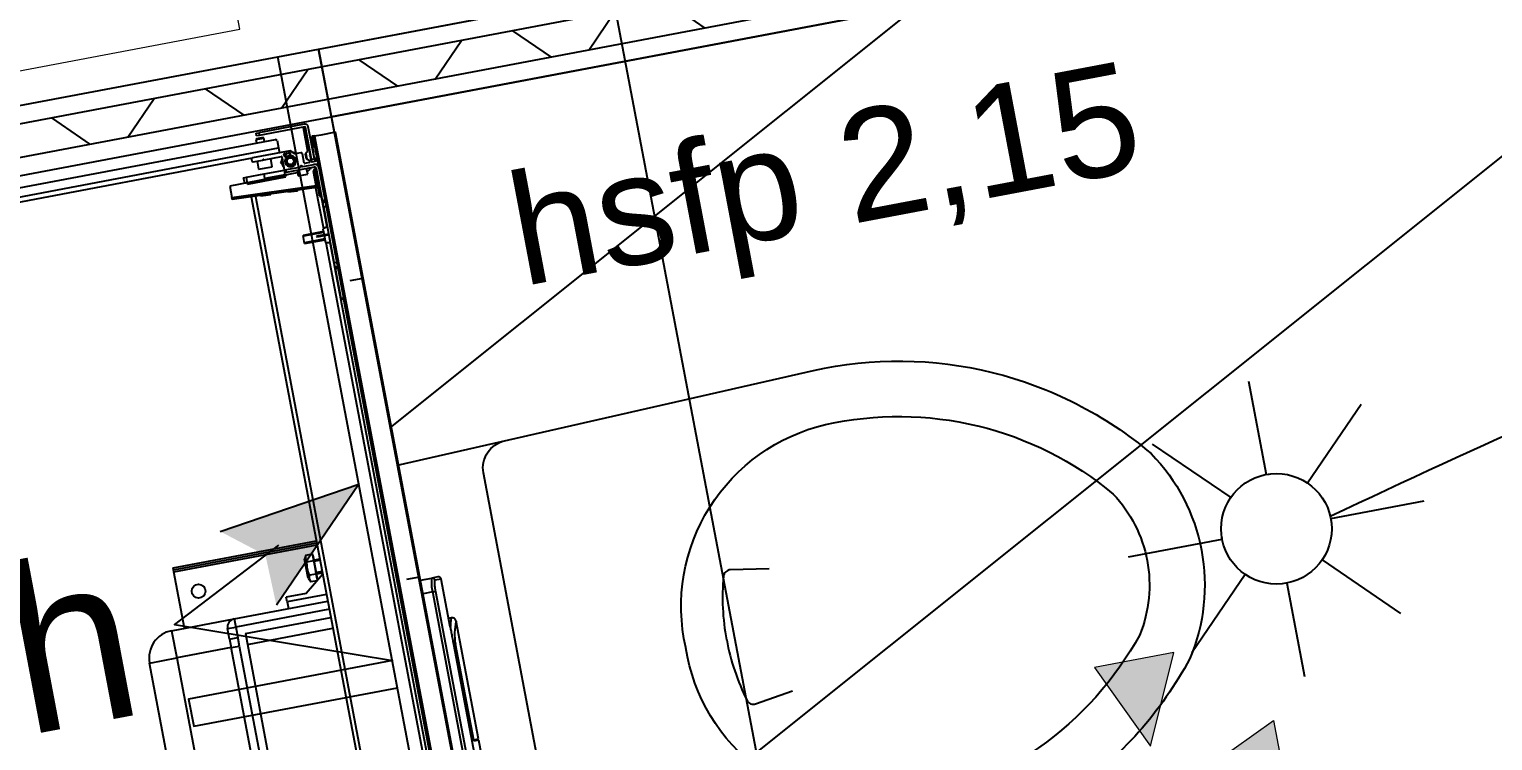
# Model space of a CAD drawing. Header units: centimetres. Extents: x 197412 to 267601, y -375791 to -305433.
# Drawn here: x 240843 to 241902, y -335538 to -335023 of the extents above; entities that cross this region are included whole.
import ezdxf

# ---------------------------------------------------------------- set-up
doc = ezdxf.new("R2010")
doc.units = ezdxf.units.CM
for name, color, linetype in [('3-BAT C-Niveau 0', 250, 'Continuous'), ('prlm-MOD', 64, 'Continuous'), ('prlm-VMC', 62, 'Continuous')]:
    doc.layers.add(name, color=color, linetype=linetype)
doc.layers.add('FAUX PLAFOND', color=9, linetype='Continuous', lineweight=25)
doc.layers.add('prlm-ELEC-CFO', color=1, linetype='Continuous', lineweight=25)
doc.styles.add('Helvetica', font='arial.ttf')
doc.styles.add('prlm-elec-cfo', font='comic.ttf', dxfattribs={"height": 12})

# ---------------------------------------------------------------- blocks, each defined once
blk = doc.blocks.new('xi.SPOT')
at = {"color": 0, "lineweight": 5}
blk.add_wipeout([(-4, 0), (-2.83, -2.83), (0, -4), (2.83, -2.83), (4, 0), (2.83, 2.83), (0, 4), (-2.83, 2.83)], dxfattribs=at).dxf.layer = 'prlm-ELEC-CFO'
at = {"layer": 'prlm-ELEC-CFO', "color": 0, "linetype": 'ByBlock', "lineweight": -2, "flags": 128}
for points in [[(0, 10.88), (0, 4)], [(-7.69, 7.69), (-2.83, 2.83)], [(7.69, 7.69), (2.83, 2.83)], [(-10.88, 0), (-4, 0)], [(4, 0), (10.88, 0)], [(-2.83, -2.83), (-7.69, -7.69)], [(2.83, -2.83), (7.69, -7.69)], [(0, -4), (0, -10.88)]]:
    blk.add_lwpolyline(points, dxfattribs=at)
at = {"layer": 'prlm-ELEC-CFO', "color": 0, "linetype": 'ByBlock', "lineweight": -2}
blk.add_circle((0, 0), 4, dxfattribs=at)
blk = doc.blocks.new('xi.CH')
at = {"layer": 'prlm-ELEC-CFO', "lineweight": 5}
blk.add_hatch(color=0, dxfattribs=at).paths.add_polyline_path([(-3, 6), (-0.1, 3.7), (0, 0), (7.5, 7.5)])
at = {"layer": 'prlm-ELEC-CFO', "color": 0}
for points in [[(-3, 6), (7.5, 7.5), (0, 0)], [(0.95, 4.23), (-7.5, 0), (7.5, -5.5), (-7.5, -5.5), (-7.5, -7.5), (7.5, -7.5)]]:
    blk.add_lwpolyline(points, dxfattribs=at)
blk = doc.blocks.new('C 90.MTI900_Alu_390')
at = {"layer": 'prlm-MOD', "color": 1, "linetype": 'Continuous'}
for p, q in [((4.34, -0.405), (4.34, -3.475)), ((4.405, -0.415), (4.405, -3.465)), ((4.305, -0.6), (4.305, -3.277)), ((-0.85, -1.865), (0.85, -1.865)), ((0.85, -1.865), (0.85, -2.065)), ((0.85, -2.065), (-0.85, -2.065)), ((0.85, -2.465), (0.85, -2.065)), ((1.05, -2.065), (0.85, -2.065)), ((1.05, -2.065), (1.05, -2.525)), ((1.05, -2.16), (1.465, -2.16)), ((1.465, -2.16), (1.48, -2.16)), ((1.465, -2.16), (1.465, -3.215)), ((1.48, -2.16), (1.48, -3.215)), ((1.48, -2.16), (1.495, -2.16)), ((1.495, -2.16), (1.495, -3.215)), ((-0.85, -2.465), (0.85, -2.465)), ((0.85, -2.524), (-0.85, -2.524)), ((0.912, -2.465), (0.85, -2.465)), ((0.85, -2.465), (0.85, -2.524)), ((0.912, -2.465), (0.99, -2.465)), ((0.912, -2.465), (0.912, -2.525)), ((0.99, -2.525), (0.912, -2.525)), ((0.99, -2.465), (0.99, -2.525)), ((0.99, -3.215), (0.99, -2.525)), ((1.05, -2.525), (0.99, -2.525)), ((1.05, -2.525), (1.05, -3.215)), ((0.93, -2.585), (-0.93, -2.585)), ((0.85, -2.585), (0.85, -3.215)), ((0.93, -2.585), (0.93, -3.215)), ((1.1, -2.925), (1.05, -2.925)), ((1.1, -3.215), (1.1, -2.925)), ((1.1, -2.925), (1.134, -2.925)), ((1.134, -3.071), (1.134, -2.925)), ((1.25, -3.215), (1.134, -3.071)), ((1.24, -3.106), (1.212, -3.12)), ((1.212, -3.12), (1.212, -3.167)), ((1.214, -3.17), (1.236, -3.17)), ((1.225, -3.17), (1.225, -3.172)), ((1.225, -3.172), (1.395, -3.172)), ((1.236, -3.17), (1.261, -3.17)), ((1.24, -3.106), (1.38, -3.106)), ((1.26, -3.172), (1.26, -3.215)), ((1.261, -3.12), (1.261, -3.17)), ((1.261, -3.17), (1.31, -3.17)), ((1.269, -3.215), (1.269, -3.172)), ((1.31, -3.17), (1.359, -3.17)), ((1.351, -3.215), (1.351, -3.172)), ((1.359, -3.12), (1.359, -3.17)), ((1.359, -3.17), (1.384, -3.17)), ((1.36, -3.215), (1.36, -3.172)), ((1.408, -3.12), (1.38, -3.106)), ((1.384, -3.17), (1.408, -3.17)), ((1.395, -3.172), (1.395, -3.17)), ((1.408, -3.12), (1.408, -3.17)), ((4.007, -3.691), (4.035, -3.077)), ((4.05, -3.077), (4.022, -3.692)), ((4.035, -3.077), (4.05, -3.077)), ((4.135, -3.077), (4.05, -3.077)), ((4.136, -3.497), (4.135, -3.077)), ((4.029, -3.215), (-0.132, -3.215)), ((4.027, -3.245), (-0.132, -3.245)), ((4.125, -3.207), (4.125, -3.487)), ((4.125, -3.207), (4.175, -3.207)), ((4.135, -3.187), (4.175, -3.187)), ((4.175, -3.187), (4.175, -3.207)), ((4.175, -3.207), (4.175, -3.337)), ((4.275, -3.277), (4.275, -3.346)), ((4.295, -3.267), (4.285, -3.267)), ((4.305, -3.553), (4.305, -3.277)), ((4.017, -3.356), (4.021, -3.285)), ((4.017, -3.356), (4.022, -3.356)), ((4.026, -3.286), (4.021, -3.285)), ((4.14, -3.337), (4.175, -3.337)), ((4.14, -3.487), (4.14, -3.337)), ((4.175, -3.337), (4.175, -3.487)), ((4.215, -3.305), (4.215, -3.405)), ((4.275, -3.305), (4.215, -3.305)), ((4.275, -3.346), (4.275, -3.358)), ((4.275, -3.358), (4.275, -3.484)), ((4.276, -3.348), (4.278, -3.35)), ((4.278, -3.354), (4.276, -3.356)), ((4.43, -3.325), (4.405, -3.325)), ((4.405, -3.385), (4.43, -3.385)), ((4.43, -3.325), (4.43, -3.385)), ((4.435, -3.33), (4.43, -3.325)), ((4.43, -3.385), (4.435, -3.38)), ((4.435, -3.38), (4.435, -3.33)), ((4.455, -3.355), (4.455, -3.335)), ((4.455, -3.335), (4.475, -3.335)), ((4.455, -3.69), (4.455, -3.355)), ((4.475, -3.355), (4.455, -3.355)), ((4.475, -3.335), (4.475, -3.355)), ((4.475, -3.69), (4.475, -3.355)), ((4.008, -3.552), (4.012, -3.482)), ((4.017, -3.482), (4.012, -3.482)), ((4.125, -3.487), (4.14, -3.487)), ((4.14, -3.487), (4.155, -3.487)), ((4.14, -3.487), (4.14, -3.577)), ((4.155, -3.487), (4.175, -3.487)), ((4.155, -3.497), (4.155, -3.487)), ((4.175, -3.487), (4.175, -3.49)), ((4.175, -3.49), (4.175, -3.601)), ((4.272, -3.487), (4.178, -3.487)), ((4.215, -3.405), (4.275, -3.405)), ((4.22, -3.478), (4.23, -3.472)), ((4.23, -3.472), (4.24, -3.478)), ((4.34, -3.475), (4.305, -3.475)), ((4.395, -3.475), (4.34, -3.475)), ((4.395, -3.475), (4.405, -3.465)), ((3.625, -3.532), (3.685, -3.532)), ((3.625, -3.532), (3.625, -3.682)), ((3.631, -3.682), (3.631, -3.532)), ((3.679, -3.682), (3.679, -3.532)), ((3.685, -3.682), (3.685, -3.532)), ((4.008, -3.552), (4.013, -3.552)), ((4.115, -3.577), (4.115, -3.647)), ((4.155, -3.577), (4.115, -3.577)), ((4.14, -3.497), (4.136, -3.497)), ((4.155, -3.702), (4.155, -3.497)), ((4.175, -3.497), (4.155, -3.497)), ((4.195, -3.561), (4.195, -3.523)), ((4.268, -3.521), (4.266, -3.521)), ((4.271, -3.507), (4.271, -3.518)), ((4.273, -3.542), (4.276, -3.542)), ((4.287, -3.504), (4.274, -3.504)), ((4.276, -3.627), (4.276, -3.584)), ((4.277, -3.582), (4.304, -3.555)), ((4.279, -3.545), (4.279, -3.549)), ((4.291, -3.577), (4.281, -3.583)), ((4.282, -3.552), (4.287, -3.552)), ((4.285, -3.504), (4.29, -3.507)), ((4.29, -3.549), (4.29, -3.507)), ((4.291, -3.568), (4.291, -3.577)), ((3.604, -3.685), (-0.15, -3.685)), ((3.605, -3.682), (3.598, -3.717)), ((3.655, -3.682), (3.605, -3.682)), ((3.655, -3.641), (3.655, -3.627)), ((3.66, -3.627), (3.655, -3.627)), ((3.655, -3.717), (3.655, -3.641)), ((3.66, -3.641), (3.655, -3.641)), ((3.66, -3.641), (3.66, -3.627)), ((3.66, -3.717), (3.66, -3.641)), ((3.705, -3.682), (3.66, -3.682)), ((3.712, -3.717), (3.705, -3.682)), ((4.007, -3.685), (3.706, -3.685)), ((3.945, -3.702), (3.965, -3.702)), ((3.965, -3.702), (4.105, -3.702)), ((3.965, -3.712), (3.965, -3.702)), ((4.007, -3.692), (4.007, -3.691)), ((4.007, -3.691), (4.022, -3.692)), ((4.022, -3.692), (4.125, -3.692)), ((4.022, -3.692), (4.022, -3.692)), ((4.105, -3.702), (4.125, -3.702)), ((4.105, -3.712), (4.105, -3.702)), ((4.115, -3.647), (4.155, -3.647)), ((4.125, -3.692), (4.125, -3.702)), ((4.14, -3.647), (4.14, -3.657)), ((4.175, -3.623), (4.175, -3.601)), ((4.175, -3.623), (4.175, -3.734)), ((4.176, -3.603), (4.183, -3.61)), ((4.183, -3.614), (4.176, -3.621)), ((4.195, -3.674), (4.195, -3.64)), ((4.195, -3.722), (4.195, -3.693)), ((4.195, -3.695), (4.215, -3.695)), ((4.198, -3.637), (4.266, -3.637)), ((4.211, -3.677), (4.198, -3.677)), ((4.198, -3.69), (4.225, -3.69)), ((4.222, -3.663), (4.213, -3.676)), ((4.215, -3.695), (4.45, -3.695)), ((4.215, -3.695), (4.215, -3.715)), ((4.227, -3.657), (4.225, -3.659)), ((4.265, -3.659), (4.225, -3.659)), ((4.225, -3.659), (4.225, -3.662)), ((4.265, -3.662), (4.225, -3.662)), ((4.225, -3.69), (4.225, -3.695)), ((4.263, -3.657), (4.227, -3.657)), ((4.228, -3.692), (4.237, -3.692)), ((4.229, -3.657), (4.229, -3.662)), ((4.229, -3.69), (4.229, -3.695)), ((4.243, -3.687), (4.239, -3.691)), ((4.251, -3.691), (4.247, -3.687)), ((4.253, -3.692), (4.263, -3.692)), ((4.261, -3.657), (4.261, -3.662)), ((4.261, -3.69), (4.261, -3.695)), ((4.265, -3.659), (4.263, -3.657)), ((4.265, -3.662), (4.265, -3.659)), ((4.283, -3.69), (4.265, -3.69)), ((4.265, -3.695), (4.265, -3.69)), ((4.277, -3.676), (4.268, -3.663)), ((4.452, -3.677), (4.279, -3.677)), ((4.286, -3.692), (4.445, -3.692)), ((4.455, -3.682), (4.455, -3.68)), ((-4.375, -3.737), (4.375, -3.737)), ((4.375, -3.747), (-4.375, -3.747)), ((-0.167, -3.735), (3.175, -3.735)), ((-0.16, -3.715), (3.598, -3.715)), ((3.175, -3.717), (3.185, -3.717)), ((3.175, -3.737), (3.175, -3.717)), ((3.185, -3.717), (3.403, -3.717)), ((3.185, -3.717), (3.185, -3.737)), ((3.403, -3.737), (3.403, -3.717)), ((3.403, -3.717), (3.417, -3.717)), ((3.417, -3.717), (3.45, -3.717)), ((3.417, -3.717), (3.417, -3.737)), ((3.45, -3.717), (3.86, -3.717)), ((3.45, -3.717), (3.45, -3.737)), ((3.712, -3.715), (3.935, -3.715)), ((3.86, -3.717), (3.893, -3.717)), ((3.86, -3.717), (3.86, -3.737)), ((3.893, -3.717), (3.907, -3.717)), ((3.893, -3.737), (3.893, -3.717)), ((3.907, -3.717), (4.14, -3.717)), ((3.907, -3.717), (3.907, -3.737)), ((3.935, -3.717), (3.935, -3.712)), ((3.965, -3.712), (3.935, -3.712)), ((3.965, -3.712), (3.965, -3.717)), ((4.105, -3.712), (3.965, -3.712)), ((4.105, -3.717), (4.105, -3.712)), ((4.135, -3.712), (4.105, -3.712)), ((4.135, -3.712), (4.135, -3.717)), ((4.165, -3.726), (4.165, -3.737)), ((4.175, -3.734), (4.175, -3.737)), ((4.215, -3.715), (4.195, -3.715)), ((4.198, -3.725), (4.212, -3.725)), ((4.215, -3.715), (4.45, -3.715)), ((4.215, -3.72), (4.225, -3.72)), ((4.215, -3.722), (4.215, -3.72)), ((4.225, -3.716), (4.221, -3.72)), ((4.229, -3.716), (4.225, -3.716)), ((4.26, -3.715), (4.231, -3.715)), ((4.243, -3.732), (4.238, -3.737)), ((4.249, -3.734), (4.241, -3.734)), ((4.252, -3.737), (4.247, -3.732)), ((4.265, -3.716), (4.262, -3.716)), ((4.269, -3.72), (4.265, -3.716)), ((4.265, -3.72), (4.283, -3.72)), ((4.342, -3.715), (4.289, -3.715)), ((4.295, -3.734), (4.295, -3.73)), ((4.298, -3.727), (4.342, -3.727)), ((4.378, -3.727), (4.298, -3.727)), ((4.298, -3.727), (4.298, -3.737)), ((4.345, -3.724), (4.345, -3.718)), ((4.375, -3.737), (4.375, -3.747)), ((4.375, -3.747), (4.378, -3.747)), ((4.375, -3.792), (4.375, -3.747)), ((4.375, -3.902), (4.375, -3.792)), ((4.378, -3.747), (4.378, -3.727)), ((-4.375, -3.902), (4.375, -3.902)), ((0.975, -3.973), (0.975, -3.902)), ((1.075, -3.902), (1.075, -3.985)), ((-0.975, -3.973), (0.975, -3.973)), ((0.975, -3.993), (-0.975, -3.993)), ((0.975, -3.973), (0.975, -3.993)), ((1.055, -4.05), (1.055, -4.005)), ((1.075, -4.03), (1.075, -3.985)), ((-0.735, -4.1), (-0.142, -4.1)), ((0.576, -4.05), (-0.576, -4.05)), ((-0.142, -4.1), (-0.142, -4.063)), ((-0.131, -4.05), (-0.131, -4.063)), ((0.574, -4.063), (-0.131, -4.063)), ((-0.131, -4.063), (-0.131, -4.1)), ((-0.131, -4.1), (0.735, -4.1)), ((0.574, -4.05), (0.574, -4.063)), ((0.704, -4.05), (1.055, -4.05)), ((0.735, -4.1), (0.735, -4.1)), ((0.765, -4.07), (0.765, -4.05))]:
    blk.add_line(p, q, dxfattribs=at)
at = {"layer": 'prlm-MOD', "color": 1, "ltscale": 50}
for points in [[(1.1, -3.806), (1.1, -3.902)], [(3.3, -3.806), (3.3, -3.902)]]:
    blk.add_lwpolyline(points, dxfattribs=at)
at = {"layer": 'prlm-MOD', "color": 1, "linetype": 'Continuous'}
for centre, radius in [((1.295, -2.31), 0.05), ((4.23, -3.542), 0.035), ((4.23, -3.542), 0.03), ((4.23, -3.542), 0.025)]:
    blk.add_circle(centre, radius, dxfattribs=at)
for centre, radius, start, end in [((0.85, -2.065), 0.2, 0, 90), ((0.99, -2.525), 0.06, 0, 90), ((1.236, -3.162), 0.0487, 59.7422, 120.2578), ((1.384, -3.162), 0.0487, 59.7422, 120.2578), ((4.285, -3.277), 0.01, 90, 180), ((4.295, -3.277), 0.01, 0, 90), ((4.278, -3.346), 0.003, 180, 225), ((4.278, -3.358), 0.003, 135, 180), ((4.276, -3.352), 0.003, 315, 45), ((4.178, -3.49), 0.003, 90, 180), ((4.23, -3.542), 0.065, 57.7958, 122.2042), ((4.23, -3.542), 0.06, 66.4435, 113.5565), ((4.272, -3.484), 0.003, 270, 0), ((4.23, -3.542), 0.04, 33.9272, 355.9994), ((4.266, -3.518), 0.003, 213.9272, 270), ((4.23, -3.542), 0.04, 0, 33.9272), ((4.268, -3.518), 0.003, 270, 0), ((4.273, -3.545), 0.003, 90, 175.9994), ((4.23, -3.542), 0.04, 355.9994, 0), ((4.274, -3.507), 0.003, 90, 180), ((4.23, -3.542), 0.06, 0, 39.2965), ((4.276, -3.545), 0.003, 0, 90), ((4.23, -3.542), 0.065, 315.0475, 333.838), ((4.279, -3.584), 0.003, 135, 180), ((4.282, -3.549), 0.003, 180, 270), ((4.23, -3.542), 0.065, 22.6199, 35.7758), ((4.287, -3.507), 0.003, 0, 90), ((4.287, -3.549), 0.003, 270, 0), ((4.23, -3.542), 0.06, 351.491, 0), ((4.302, -3.553), 0.003, 315, 0), ((3.945, -3.712), 0.01, 90, 180), ((3.997, -3.692), 0.01, 270, 357.3974), ((4.125, -3.712), 0.02, 347.588, 90), ((4.125, -3.712), 0.01, 0, 90), ((4.16, -3.657), 0.02, 180, 230.1159), ((4.14, -3.702), 0.035, 270, 0), ((4.14, -3.702), 0.015, 270, 0), ((4.115, -3.71), 0.05, 37.0861, 50.1159), ((4.178, -3.601), 0.003, 180, 225), ((4.178, -3.623), 0.003, 135, 180), ((4.181, -3.612), 0.003, 315, 45), ((4.198, -3.64), 0.003, 90, 180), ((4.198, -3.674), 0.003, 180, 270), ((4.198, -3.693), 0.003, 90, 180), ((4.211, -3.674), 0.003, 270, 325.008), ((4.225, -3.665), 0.003, 90, 145.008), ((4.225, -3.693), 0.003, 19.4712, 90), ((4.237, -3.689), 0.003, 270, 315), ((4.245, -3.689), 0.003, 45, 135), ((4.253, -3.689), 0.003, 225, 270), ((4.265, -3.693), 0.003, 90, 160.5288), ((4.265, -3.665), 0.003, 34.992, 90), ((4.266, -3.627), 0.01, 270, 0), ((4.279, -3.674), 0.003, 214.992, 270), ((4.283, -3.693), 0.003, 19.4712, 90), ((4.445, -3.682), 0.01, 270, 0), ((4.45, -3.69), 0.025, 270, 0), ((4.45, -3.69), 0.005, 270, 0), ((4.452, -3.68), 0.003, 0, 90), ((4.178, -3.734), 0.003, 180, 270), ((4.198, -3.722), 0.003, 180, 270), ((4.212, -3.722), 0.003, 270, 0), ((4.215, -3.715), 0.01, 353.9388, 0), ((4.225, -3.717), 0.003, 270, 350.4059), ((4.231, -3.718), 0.003, 90, 170.4059), ((4.245, -3.734), 0.003, 45, 135), ((4.26, -3.718), 0.003, 9.5941, 90), ((4.265, -3.717), 0.003, 189.5941, 270), ((4.275, -3.715), 0.01, 180, 186.0612), ((4.283, -3.717), 0.003, 270, 350.4059), ((4.289, -3.718), 0.003, 90, 170.4059), ((4.292, -3.734), 0.003, 270, 0), ((4.298, -3.73), 0.003, 90, 180), ((4.342, -3.718), 0.003, 0, 90), ((4.342, -3.724), 0.003, 270, 0), ((0.999, -4.194), 0.222, 69.8915, 96.1295), ((0.568, -4.46), 0.396, 65.1634, 89.203), ((0.569, -4.614), 0.579, 70.2259, 77.4042), ((0.735, -4.07), 0.03, 270, 0), ((1.055, -4.03), 0.02, 270, 0)]:
    blk.add_arc(centre, radius, start, end, dxfattribs=at)
for centre, major_axis, ratio, start_param, end_param in [((3.997, -3.692), (-0.025, 0), 0.4, 1.570796, 3.096169), ((4.022, -3.693), (-0.015, 0.0007), 0.045361, -1.568734, 0), ((1.055, -3.985), (-0.02, 0), 0.989815, 1.570796, 3.141593)]:
    blk.add_ellipse(centre, major_axis=major_axis, ratio=ratio, start_param=start_param, end_param=end_param, dxfattribs=at)
for points, knots in [([(0.912, -2.525), (0.902, -2.525), (0.892, -2.525), (0.871, -2.524), (0.86, -2.524), (0.85, -2.524)], [0, 0, 0, 0, 0.5, 0.5, 1, 1, 1, 1]), ([(1.261, -3.12), (1.269, -3.118), (1.277, -3.117), (1.294, -3.114), (1.302, -3.114), (1.314, -3.114), (1.318, -3.114), (1.326, -3.114), (1.331, -3.115), (1.343, -3.117), (1.351, -3.118), (1.359, -3.12)], [0, 0, 0, 0, 0.25, 0.25, 0.5, 0.5, 0.625, 0.625, 0.75, 0.75, 1, 1, 1, 1]), ([(1.055, -4.005), (1.055, -4.004), (1.054, -4.004), (1.053, -4.002), (1.052, -4.002), (1.051, -4.001), (1.049, -4.001), (1.047, -4), (1.044, -3.999), (1.043, -3.999), (1.039, -3.998), (1.035, -3.997), (1.03, -3.996), (1.028, -3.996), (1.024, -3.995), (1.022, -3.995), (1.015, -3.994), (1.011, -3.994), (1.003, -3.994), (1.001, -3.993), (0.996, -3.993), (0.993, -3.993), (0.986, -3.993), (0.98, -3.993), (0.975, -3.993)], [0, 0, 0, 0, 0.125, 0.125, 0.1875, 0.1875, 0.25, 0.3125, 0.3125, 0.375, 0.375, 0.5, 0.5, 0.5625, 0.5625, 0.625, 0.625, 0.75, 0.75, 0.8125, 0.8125, 0.875, 0.875, 1, 1, 1, 1]), ([(0.705, -4.05), (0.7, -4.05), (0.693, -4.05), (0.681, -4.05), (0.676, -4.05), (0.664, -4.05), (0.652, -4.05), (0.64, -4.05), (0.628, -4.05), (0.621, -4.05), (0.602, -4.05), (0.589, -4.05), (0.576, -4.05)], [0.5494968, 0.5494968, 0.5494968, 0.5494968, 0.625, 0.625, 0.6875, 0.6875, 0.75, 0.8125, 0.8125, 0.875, 0.875, 1, 1, 1, 1])]:
    blk.add_open_spline(points, degree=3, knots=knots, dxfattribs=at)
blk = doc.blocks.new('xi.bep')
at = {"layer": 'prlm-VMC', "linetype": 'ByBlock', "lineweight": 5}
h = blk.add_hatch(color=0, dxfattribs=at)
h.paths.add_polyline_path([(0, 2.74), (2.92, 9.1), (-2.92, 9.1)])
h.paths.add_polyline_path([(9.1, -2.92), (9.1, 2.92), (2.74, 0)])
h.paths.add_polyline_path([(2.92, -9.1), (0, -2.74), (-2.92, -9.1)])
h.paths.add_polyline_path([(-9.1, -2.92), (-2.74, 0), (-9.1, 2.92)])
at = {"layer": 'prlm-VMC', "color": 0, "linetype": 'ByBlock', "lineweight": 5, "flags": 128}
for points in [[(2.92, 9.1), (-2.92, 9.1), (0, 2.74)], [(-9.1, -2.92), (-9.1, 2.92), (-2.74, 0)], [(9.1, 2.92), (9.1, -2.92), (2.74, 0)], [(-2.92, -9.1), (2.92, -9.1), (0, -2.74)]]:
    blk.add_lwpolyline(points, close=True, dxfattribs=at)
blk = doc.blocks.new('Baignoire 175x75')
at = {"linetype": 'Continuous', "lineweight": 18, "flags": 128}
blk.add_lwpolyline([(0, 0), (170, 0), (170, -75), (0, -75)], close=True, dxfattribs=at)
at = {"linetype": 'Continuous', "lineweight": 18}
blk.add_open_spline([(140.1, -5), (146.77, -5), (158.33, -10.35), (165, -19.6), (165, -37.5), (165, -55.4), (158.33, -64.65), (146.77, -70), (85, -70), (23.23, -70), (11.67, -64.65), (5, -55.4), (5, -37.5), (5, -19.6), (11.67, -10.35), (23.23, -5), (83.33, -5), (140.1, -5)], degree=2, knots=[0, 0, 0, 0.017264, 0.034528, 0.051791, 0.150116, 0.16738, 0.184644, 0.201908, 0.504316, 0.52158, 0.538843, 0.556107, 0.654432, 0.671696, 0.68896, 0.706224, 1, 1, 1], dxfattribs=at)

msp = doc.modelspace()

# ---------------------------------------------------------------- hatches: boundary and pattern name
at = {"linetype": 'Continuous'}
h = msp.add_hatch(dxfattribs=at)
h.set_pattern_fill('02_ISOLANT', color=256, scale=10, angle=-169.2764, style=0, pattern_type=2)
h.set_pattern_definition([(235.723595, (82441.66, 127994.64), (66.106423, -45.054865), []), (325.723595, (82441.66, 127994.64), (-45.054865, -66.106423), [])])
h.paths.add_polyline_path([(242544.8, -334792.5), (242540.4, -334768.9), (240671.9, -335122.7), (240676.3, -335146.3)])
at = {"layer": 'FAUX PLAFOND'}
h = msp.add_hatch(dxfattribs=at)
h.set_pattern_fill('BA 13', color=256, scale=10, style=0, pattern_type=2)
h.set_pattern_definition([(218.65981, (82441.66, 127994.64), (-199.24783, 287.75041), [])])
h.paths.add_polyline_path([(246236.5, -332342.1), (246284.6, -332333), (245796.2, -329754.2), (246385.7, -329642.5), (246628.5, -330924.4), (246453.7, -330957.5), (246860, -333103.2), (246445.3, -333181.7), (246437.8, -333142.4), (246392.1, -333151.1), (246399.9, -333191.5), (245353.7, -333389.6), (245362.7, -333437.6), (246159.3, -333287.9), (246400.4, -334571.7), (244731.5, -334887.7), (244488.5, -333604.3), (244547.4, -333593.2), (244538.1, -333544.1), (243774.9, -333688.6), (243780.4, -333737.3), (244439.2, -333612.5), (244759.2, -335302.5), (241229.5, -335970.9), (241062, -335086.5), (242601.7, -334794.9), (242210.8, -332727.6), (246166.5, -331978.5)])

# ---------------------------------------------------------------- linework, layer by layer
at = {"linetype": 'Continuous', "lineweight": 25}
for p, q in [((242538, -334756.1), (240669.4, -335110)), ((242547.3, -334805.2), (240678.7, -335159.1))]:
    msp.add_line(p, q, dxfattribs=at)
at = {"linetype": 'Continuous'}
for p, q in [((242540.4, -334768.9), (240671.9, -335122.7)), ((242540.4, -334768.9), (240671.9, -335122.7)), ((242544.8, -334792.5), (240676.3, -335146.3)), ((242544.8, -334792.5), (240676.3, -335146.3)), ((242547.3, -334805.2), (240678.7, -335159.1))]:
    msp.add_line(p, q, dxfattribs=at)
at = {"color": 1, "linetype": 'Continuous', "flags": 128}
msp.add_lwpolyline([(241052.6, -335037.4), (242542.9, -334755.2), (242552.2, -334804.3), (241061.9, -335086.5)], close=True, dxfattribs=at)
at = {"linetype": 'Continuous', "flags": 128}
for points in [[(242542.9, -334755.2), (242552.2, -334804.2), (241062, -335086.4), (241052.7, -335037.4)], [(241200, -335976.4), (241023.2, -335043), (241052.7, -335037.4), (241229.5, -335970.9)]]:
    msp.add_lwpolyline(points, close=True, dxfattribs=at)
for points in [[(241172.4, -335669.7), (241109.8, -335338.5), (241410.6, -335270.1, -0.116334), (241539.9, -335271.4, -0.116144), (241655, -335330.2, -0.147727), (241691.4, -335400.2, -0.147725), (241683, -335478.4), (241683, -335478.5, -0.11673), (241597.3, -335575.3, -0.115952), (241477.5, -335623.8)], [(241318.4, -335470.7), (241318.3, -335470.5, -0.197992), (241335.6, -335369, -0.198081), (241419.5, -335309.2, -0.114919), (241529.4, -335310.1), (241529.5, -335310.1, -0.115526), (241627.6, -335359.5, -0.142778), (241652.1, -335407.6, -0.142778), (241646.8, -335461.3, -0.114832), (241573.6, -335543.1), (241573.5, -335543.2, -0.115368), (241471.5, -335584, -0.198081), (241371.5, -335558.9, -0.198023), (241318.4, -335470.7)]]:
    msp.add_lwpolyline(points, format="xyb", close=True, dxfattribs=at)
for points in [[(241250.9, -335658), (241250.8, -335658, -0.193855), (241236.3, -335654.5), (241236.2, -335654.4, -0.192143), (241228.2, -335641.9), (241171.9, -335344.2), (241171.9, -335344.1, -0.194357), (241174.9, -335329.5, -0.193855), (241187.1, -335320.9), (241187.2, -335320.9)], [(241378.7, -335413.5), (241350.5, -335414.3, 0.192032), (241347.2, -335415.8), (241347.2, -335415.8), (241347.2, -335415.8, 0.187463), (241345.6, -335418.9, 0.069687), (241347.8, -335465), (241347.9, -335465.1, 0.069688), (241362.6, -335508.8, 0.17618), (241365.2, -335511.3), (241365.2, -335511.3, 0.18073), (241368.8, -335511.3), (241368.8, -335511.3), (241395.4, -335501.9)]]:
    msp.add_lwpolyline(points, format="xyb", dxfattribs=at)
at = {"layer": '3-BAT C-Niveau 0', "ltscale": 50.8, "flags": 128}
msp.add_lwpolyline([(246453.7, -330957.5), (246860, -333103.2), (246445.3, -333181.7), (246437.8, -333142.4), (246392.1, -333151.1), (246399.9, -333191.5), (245353.7, -333389.6), (245362.7, -333437.6), (246159.3, -333287.9), (246400.4, -334571.7), (244731.5, -334887.7), (244488.5, -333604.3), (244547.4, -333593.2), (244538.1, -333544.1), (243774.9, -333688.6), (243780.4, -333737.3), (244439.2, -333612.5), (244759.2, -335302.5), (241229.5, -335970.9), (241062, -335086.5), (242601.7, -334794.9), (242210.8, -332727.6), (246166.5, -331978.5)], dxfattribs=at)
at = {"layer": 'prlm-ELEC-CFO'}
msp.add_spline([(242504, -335654.4), (242338.8, -335253.4), (241784.6, -335375.7)], degree=3, dxfattribs=at)
at = {"layer": 'prlm-VMC'}
msp.add_lwpolyline([(241383.6, -335621.3), (241265.4, -334997.1)], dxfattribs=at)

# ---------------------------------------------------------------- block references
at = {"xscale": -10, "yscale": 10, "zscale": 10, "rotation": 280.723594744036}
msp.add_blockref('Baignoire 175x75', (240995.6, -335022.9), dxfattribs=at)

# ---------------------------------------------------------------- texts
at = {"insert": (241411.1, -335087.8), "char_height": 80, "attachment_point": 2, "rotation": 10.7236, "line_spacing_factor": 0.834288, "style": 'Helvetica'}
msp.add_mtext('hsfp 2,15', dxfattribs=at)
at = {"layer": 'prlm-ELEC-CFO', "insert": (240834.3, -335475.4), "char_height": 120, "attachment_point": 5, "rotation": 10.7236, "line_spacing_factor": 0.8, "style": 'prlm-elec-cfo', "bg_fill": 3, "box_fill_scale": 1.1, "bg_fill_color": 256, "bg_fill_transparency": 0}
msp.add_mtext('ch', dxfattribs=at)

# ---------------------------------------------------------------- next in the draw order: block references
at = {"layer": 'prlm-ELEC-CFO', "xscale": 10, "yscale": 10, "zscale": 10, "rotation": 10.72360141139323}
for name, p in [('xi.SPOT', (241745.6, -335384.6)), ('xi.CH', (241022.1, -335439.9))]:
    msp.add_blockref(name, p, dxfattribs=at)
at = {"layer": 'prlm-MOD', "xscale": 99.9999999999996, "yscale": 99.9999999999996, "zscale": 99.9999999999996, "rotation": 100.723486071638}
msp.add_blockref('C 90.MTI900_Alu_390', (240763, -335600), dxfattribs=at)

# ---------------------------------------------------------------- next in the draw order: block references
at = {"layer": 'prlm-VMC', "xscale": 10, "yscale": 10, "zscale": 10, "rotation": 10.72360141139323}
msp.add_blockref('xi.bep', (241659.6, -335569), dxfattribs=at)

doc.saveas('drawing.dxf')
